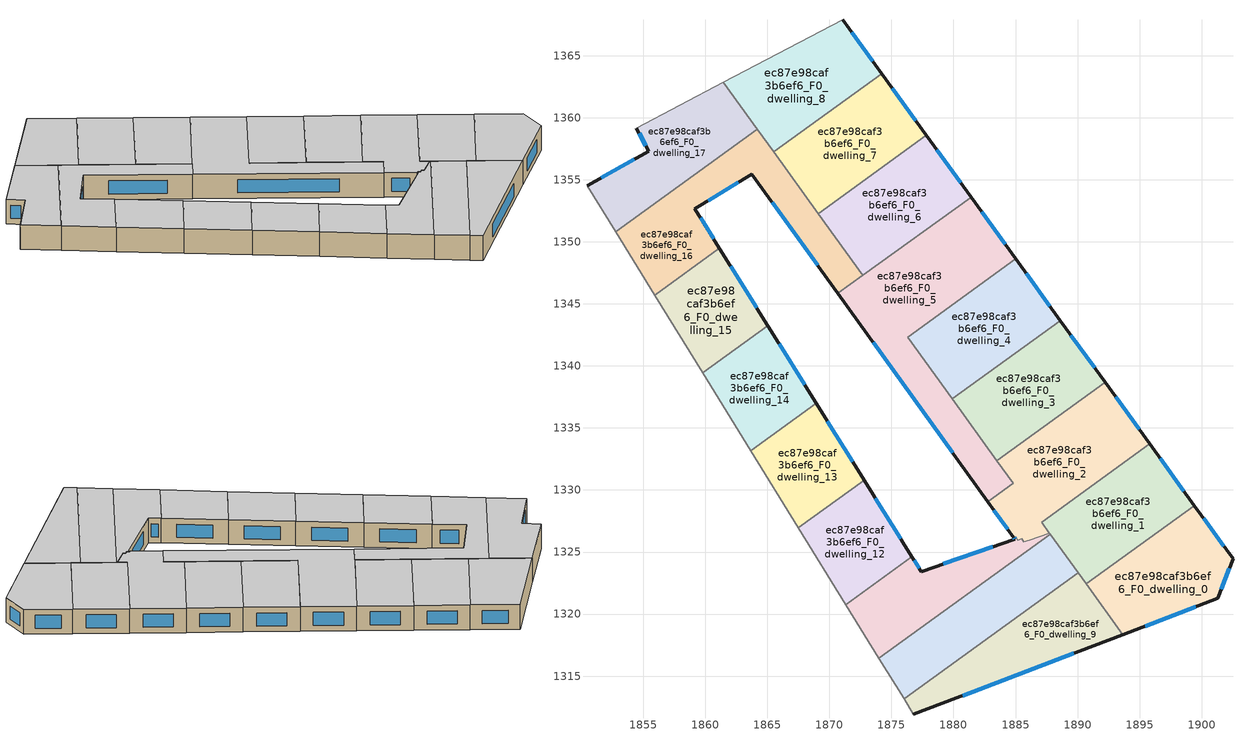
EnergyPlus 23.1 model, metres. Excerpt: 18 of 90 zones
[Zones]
ec87e98caf3b6ef6_F0_dwelling_0
 floor ground (EU_floor_Construction): 1899.42,1328.74 1902.52,1324.46 1901.3,1321.26 1893.65,1318.35 1890.7,1322.43 z0
 wall outside (EU_wall_Construction): 1893.65,1318.35 1901.3,1321.26 1902.52,1324.46 1899.42,1328.74 z0:3
 wall to ec87e98caf3b6ef6_F0_dwelling_1 (EU_wall_Construction): 1899.42,1328.74 1890.7,1322.43 z0:3
 wall to ec87e98caf3b6ef6_F0_dwelling_9 (EU_wall_Construction): 1890.7,1322.43 1893.65,1318.35 z0:3
 window (EU_Window_Construction): 1901.79,1325.46 1900.15,1327.74 / 1901.59,1322.01 1902.24,1323.71 / 1895.45,1319.04 1899.5,1320.58 z0.7:2.3
 ceiling to ec87e98caf3b6ef6_F1_dwelling_0 (EU_floor_Construction): 1901.3,1321.26 1902.52,1324.46 1899.42,1328.74 1890.7,1322.43 1893.65,1318.35 z3
ec87e98caf3b6ef6_F0_dwelling_1
 floor ground (EU_floor_Construction): 1895.82,1333.71 1899.42,1328.74 1890.7,1322.43 1887.1,1327.4 z0
 wall outside (EU_wall_Construction): 1899.42,1328.74 1895.82,1333.71 z0:3
 wall to ec87e98caf3b6ef6_F0_dwelling_2 (EU_wall_Construction): 1895.82,1333.71 1887.1,1327.4 1887.73,1326.53 z0:3
 wall to ec87e98caf3b6ef6_F0_dwelling_10 (EU_wall_Construction): 1887.8,1326.44 1890.06,1323.33 z0:3
 wall to ec87e98caf3b6ef6_F0_dwelling_11 (EU_wall_Construction): 1887.73,1326.53 1887.8,1326.44 z0:3
 wall to ec87e98caf3b6ef6_F0_dwelling_9 (EU_wall_Construction): 1890.05,1323.33 1890.7,1322.43 z0:3
 window (EU_Window_Construction): 1898.57,1329.91 1896.67,1332.55 z0.7:2.3
 ceiling to ec87e98caf3b6ef6_F1_dwelling_1 (EU_floor_Construction): 1899.42,1328.74 1895.82,1333.71 1887.1,1327.4 1890.7,1322.43 z3
ec87e98caf3b6ef6_F0_dwelling_10
 floor ground (EU_floor_Construction): 1887.8,1326.43 1890.05,1323.33 1876.01,1313.16 1873.99,1316.44 z0
 wall to ec87e98caf3b6ef6_F0_dwelling_11 (EU_wall_Construction): 1887.8,1326.43 1873.99,1316.44 z0:3
 wall to ec87e98caf3b6ef6_F0_dwelling_9 (EU_wall_Construction): 1876.01,1313.16 1890.05,1323.33 z0:3
 wall adiabatic (EU_wall_Construction): 1873.99,1316.44 1876.01,1313.16 z0:3
 ceiling to ec87e98caf3b6ef6_F1_dwelling_10 (EU_floor_Construction): 1890.05,1323.33 1887.8,1326.43 1873.99,1316.44 1876.01,1313.16 z3
ec87e98caf3b6ef6_F0_dwelling_11
 floor ground (EU_floor_Construction): 1887.73,1326.53 1887.8,1326.43 1873.99,1316.44 1871.31,1320.77 1876.65,1324.63 1877.4,1323.42 1884.95,1326.04 1884.86,1326.16 1885.01,1326.21 1885.19,1325.96 1885.49,1326.06 1885.67,1325.81 1886.1,1325.96 z0
 wall outside (EU_wall_Construction): 1884.86,1326.16 1884.95,1326.04 1877.4,1323.42 1876.65,1324.63 z0:3
 wall to ec87e98caf3b6ef6_F0_dwelling_2 (EU_wall_Construction): 1887.73,1326.53 1886.1,1325.96 1885.67,1325.81 1885.49,1326.06 1885.19,1325.96 1885.01,1326.21 1884.86,1326.16 z0:3
 wall adiabatic (EU_wall_Construction): 1871.31,1320.77 1873.99,1316.44 z0:3
 wall to ec87e98caf3b6ef6_F0_dwelling_12 (EU_wall_Construction): 1876.65,1324.63 1871.31,1320.77 z0:3
 window (EU_Window_Construction): 1883.18,1325.42 1879.18,1324.04 / 1884.88,1326.13 1884.93,1326.07 / 1877.23,1323.71 1876.83,1324.35 z0.7:2.3
 ceiling to ec87e98caf3b6ef6_F1_dwelling_11 (EU_floor_Construction): 1885.67,1325.81 1885.49,1326.06 1885.19,1325.96 1885.01,1326.21 1884.86,1326.16 1884.95,1326.04 1877.4,1323.42 1876.65,1324.63 1871.31,1320.77 1873.99,1316.44 1887.8,1326.43 1887.73,1326.53 1886.1,1325.96 z3
ec87e98caf3b6ef6_F0_dwelling_12
 floor ground (EU_floor_Construction): 1872.8,1330.8 1876.65,1324.63 1871.31,1320.77 1867.49,1326.96 z0
 wall outside (EU_wall_Construction): 1876.65,1324.63 1872.8,1330.8 z0:3
 wall adiabatic (EU_wall_Construction): 1867.49,1326.96 1871.31,1320.77 z0:3
 wall to ec87e98caf3b6ef6_F0_dwelling_13 (EU_wall_Construction): 1872.8,1330.8 1867.49,1326.96 z0:3
 window (EU_Window_Construction): 1875.75,1326.08 1873.71,1329.35 z0.7:2.3
 ceiling to ec87e98caf3b6ef6_F1_dwelling_12 (EU_floor_Construction): 1876.65,1324.63 1872.8,1330.8 1867.49,1326.96 1871.31,1320.77 z3
ec87e98caf3b6ef6_F0_dwelling_13
 floor ground (EU_floor_Construction): 1868.94,1337 1872.8,1330.8 1867.49,1326.96 1863.65,1333.18 z0
 wall outside (EU_wall_Construction): 1872.8,1330.8 1868.94,1337 z0:3
 wall adiabatic (EU_wall_Construction): 1863.65,1333.18 1867.49,1326.96 z0:3
 wall to ec87e98caf3b6ef6_F0_dwelling_14 (EU_wall_Construction): 1868.94,1337 1863.65,1333.18 z0:3
 window (EU_Window_Construction): 1871.89,1332.26 1869.84,1335.55 z0.7:2.3
 ceiling to ec87e98caf3b6ef6_F1_dwelling_13 (EU_floor_Construction): 1872.8,1330.8 1868.94,1337 1863.65,1333.18 1867.49,1326.96 z3
ec87e98caf3b6ef6_F0_dwelling_14
 floor ground (EU_floor_Construction): 1865.05,1343.23 1868.94,1337 1863.65,1333.18 1859.79,1339.43 z0
 wall outside (EU_wall_Construction): 1868.94,1337 1865.05,1343.23 z0:3
 wall adiabatic (EU_wall_Construction): 1859.79,1339.43 1863.65,1333.18 z0:3
 wall to ec87e98caf3b6ef6_F0_dwelling_15 (EU_wall_Construction): 1865.05,1343.23 1859.79,1339.43 z0:3
 window (EU_Window_Construction): 1868.02,1338.47 1865.96,1341.77 z0.7:2.3
 ceiling to ec87e98caf3b6ef6_F1_dwelling_14 (EU_floor_Construction): 1868.94,1337 1865.05,1343.23 1859.79,1339.43 1863.65,1333.18 z3
ec87e98caf3b6ef6_F0_dwelling_15
 floor ground (EU_floor_Construction): 1861.14,1349.5 1865.05,1343.23 1859.79,1339.43 1855.91,1345.71 z0
 wall outside (EU_wall_Construction): 1865.05,1343.23 1861.14,1349.5 z0:3
 wall adiabatic (EU_wall_Construction): 1855.91,1345.71 1859.79,1339.43 z0:3
 wall to ec87e98caf3b6ef6_F0_dwelling_16 (EU_wall_Construction): 1861.14,1349.5 1855.91,1345.71 z0:3
 window (EU_Window_Construction): 1864.13,1344.71 1862.06,1348.03 z0.7:2.3
 ceiling to ec87e98caf3b6ef6_F1_dwelling_15 (EU_floor_Construction): 1865.05,1343.23 1861.14,1349.5 1855.91,1345.71 1859.79,1339.43 z3
ec87e98caf3b6ef6_F0_dwelling_16
 floor ground (EU_floor_Construction): 1864.19,1359.06 1872.7,1347.31 1870.67,1345.84 1863.75,1355.44 1859.16,1352.67 1861.14,1349.5 1855.91,1345.71 1852.77,1350.79 z0
 wall outside (EU_wall_Construction): 1861.14,1349.5 1859.16,1352.67 1863.75,1355.44 1870.67,1345.84 z0:3
 wall adiabatic (EU_wall_Construction): 1852.77,1350.79 1855.91,1345.71 z0:3
 wall to ec87e98caf3b6ef6_F0_dwelling_17 (EU_wall_Construction): 1864.19,1359.06 1852.77,1350.79 z0:3
 wall to ec87e98caf3b6ef6_F0_dwelling_5 (EU_wall_Construction): 1870.67,1345.84 1872.7,1347.31 z0:3
 wall to ec87e98caf3b6ef6_F0_dwelling_7 (EU_wall_Construction): 1869.11,1352.27 1865.51,1357.24 z0:3
 wall to ec87e98caf3b6ef6_F0_dwelling_8 (EU_wall_Construction): 1865.51,1357.24 1864.19,1359.06 z0:3
 wall to ec87e98caf3b6ef6_F0_dwelling_6 (EU_wall_Construction): 1872.7,1347.31 1869.11,1352.27 z0:3
 window (EU_Window_Construction): 1860.24,1353.32 1862.67,1354.79 / 1860.68,1350.24 1859.63,1351.93 / 1865.38,1353.19 1869.05,1348.1 z0.7:2.3
 ceiling to ec87e98caf3b6ef6_F1_dwelling_16 (EU_floor_Construction): 1872.7,1347.31 1864.19,1359.06 1852.77,1350.79 1855.91,1345.71 1861.14,1349.5 1859.16,1352.67 1863.75,1355.44 1870.67,1345.84 z3
ec87e98caf3b6ef6_F0_dwelling_17
 floor ground (EU_floor_Construction): 1861.45,1362.84 1864.19,1359.06 1852.77,1350.79 1850.47,1354.53 1855.43,1357.32 1854.45,1359.16 z0
 wall outside (EU_wall_Construction): 1854.45,1359.16 1855.43,1357.32 1850.47,1354.53 z0:3
 wall adiabatic (EU_wall_Construction): 1861.45,1362.84 1854.45,1359.16 / 1850.47,1354.53 1852.77,1350.79 z0:3
 wall to ec87e98caf3b6ef6_F0_dwelling_8 (EU_wall_Construction): 1864.19,1359.06 1861.45,1362.84 z0:3
 window (EU_Window_Construction): 1854.26,1356.66 1851.63,1355.18 / 1854.68,1358.73 1855.2,1357.75 z0.7:2.3
 ceiling to ec87e98caf3b6ef6_F1_dwelling_17 (EU_floor_Construction): 1864.19,1359.06 1861.45,1362.84 1854.45,1359.16 1855.43,1357.32 1850.47,1354.53 1852.77,1350.79 z3
ec87e98caf3b6ef6_F0_dwelling_2
 floor ground (EU_floor_Construction): 1892.22,1338.68 1895.82,1333.71 1887.1,1327.4 1887.73,1326.53 1886.1,1325.96 1885.67,1325.81 1885.49,1326.06 1885.19,1325.96 1885.01,1326.21 1884.86,1326.16 1882.77,1329.06 1884.83,1330.55 1883.51,1332.38 z0
 wall outside (EU_wall_Construction): 1882.77,1329.06 1884.86,1326.16 / 1895.82,1333.71 1892.22,1338.68 z0:3
 wall to ec87e98caf3b6ef6_F0_dwelling_5 (EU_wall_Construction): 1883.51,1332.38 1884.83,1330.55 1882.77,1329.06 z0:3
 wall to ec87e98caf3b6ef6_F0_dwelling_3 (EU_wall_Construction): 1892.22,1338.68 1883.51,1332.38 z0:3
 window (EU_Window_Construction): 1883.26,1328.38 1884.37,1326.84 / 1894.97,1334.88 1893.07,1337.52 z0.7:2.3
 ceiling to ec87e98caf3b6ef6_F1_dwelling_2 (EU_floor_Construction): 1895.82,1333.71 1892.22,1338.68 1883.51,1332.38 1884.83,1330.55 1882.77,1329.06 1884.86,1326.16 1885.01,1326.21 1885.19,1325.96 1885.49,1326.06 1885.67,1325.81 1886.1,1325.96 1887.73,1326.53 1887.1,1327.4 z3
ec87e98caf3b6ef6_F0_dwelling_3
 floor ground (EU_floor_Construction): 1888.62,1343.66 1892.22,1338.68 1883.51,1332.38 1879.91,1337.35 z0
 wall outside (EU_wall_Construction): 1892.22,1338.68 1888.62,1343.66 z0:3
 wall to ec87e98caf3b6ef6_F0_dwelling_4 (EU_wall_Construction): 1888.62,1343.66 1879.91,1337.35 z0:3
 wall to ec87e98caf3b6ef6_F0_dwelling_5 (EU_wall_Construction): 1879.91,1337.35 1883.5,1332.38 z0:3
 window (EU_Window_Construction): 1891.37,1339.85 1889.47,1342.49 z0.7:2.3
 ceiling to ec87e98caf3b6ef6_F1_dwelling_3 (EU_floor_Construction): 1892.22,1338.68 1888.62,1343.66 1879.91,1337.35 1883.51,1332.38 z3
ec87e98caf3b6ef6_F0_dwelling_4
 floor ground (EU_floor_Construction): 1885.02,1348.63 1888.62,1343.66 1879.91,1337.35 1876.31,1342.32 z0
 wall outside (EU_wall_Construction): 1888.62,1343.66 1885.02,1348.63 z0:3
 wall to ec87e98caf3b6ef6_F0_dwelling_5 (EU_wall_Construction): 1885.02,1348.63 1876.31,1342.32 1879.91,1337.35 z0:3
 window (EU_Window_Construction): 1887.78,1344.82 1885.87,1347.46 z0.7:2.3
 ceiling to ec87e98caf3b6ef6_F1_dwelling_4 (EU_floor_Construction): 1888.62,1343.66 1885.02,1348.63 1876.31,1342.32 1879.91,1337.35 z3
ec87e98caf3b6ef6_F0_dwelling_5
 floor ground (EU_floor_Construction): 1881.42,1353.6 1885.02,1348.63 1876.31,1342.32 1884.83,1330.55 1882.77,1329.06 1870.67,1345.84 1872.7,1347.31 1872.71,1347.29 z0
 wall outside (EU_wall_Construction): 1885.02,1348.63 1881.42,1353.6 / 1870.67,1345.84 1882.77,1329.06 z0:3
 wall to ec87e98caf3b6ef6_F0_dwelling_6 (EU_wall_Construction): 1881.42,1353.6 1872.71,1347.29 1872.7,1347.31 z0:3
 window (EU_Window_Construction): 1884.18,1349.79 1882.27,1352.43 / 1873.51,1341.9 1879.93,1333 z0.7:2.3
 ceiling to ec87e98caf3b6ef6_F1_dwelling_5 (EU_floor_Construction): 1884.83,1330.55 1876.31,1342.32 1885.02,1348.63 1881.42,1353.6 1872.71,1347.29 1872.7,1347.31 1870.67,1345.84 1882.77,1329.06 z3
ec87e98caf3b6ef6_F0_dwelling_6
 floor ground (EU_floor_Construction): 1877.82,1358.57 1881.42,1353.6 1872.71,1347.29 1869.11,1352.27 z0
 wall outside (EU_wall_Construction): 1881.42,1353.6 1877.82,1358.57 z0:3
 wall to ec87e98caf3b6ef6_F0_dwelling_7 (EU_wall_Construction): 1877.82,1358.57 1869.11,1352.27 z0:3
 window (EU_Window_Construction): 1880.57,1354.77 1878.66,1357.4 z0.7:2.3
 ceiling to ec87e98caf3b6ef6_F1_dwelling_6 (EU_floor_Construction): 1881.42,1353.6 1877.82,1358.57 1869.11,1352.27 1872.71,1347.29 z3
ec87e98caf3b6ef6_F0_dwelling_7
 floor ground (EU_floor_Construction): 1874.22,1363.54 1877.82,1358.57 1869.11,1352.27 1865.51,1357.24 z0
 wall outside (EU_wall_Construction): 1877.82,1358.57 1874.22,1363.54 z0:3
 wall to ec87e98caf3b6ef6_F0_dwelling_8 (EU_wall_Construction): 1874.22,1363.54 1865.51,1357.24 z0:3
 window (EU_Window_Construction): 1876.97,1359.74 1875.06,1362.38 z0.7:2.3
 ceiling to ec87e98caf3b6ef6_F1_dwelling_7 (EU_floor_Construction): 1877.82,1358.57 1874.22,1363.54 1865.51,1357.24 1869.11,1352.27 z3
ec87e98caf3b6ef6_F0_dwelling_8
 floor ground (EU_floor_Construction): 1871.07,1367.89 1874.22,1363.54 1865.51,1357.24 1861.45,1362.84 z0
 wall outside (EU_wall_Construction): 1874.22,1363.54 1871.07,1367.89 z0:3
 wall adiabatic (EU_wall_Construction): 1871.07,1367.89 1861.45,1362.84 z0:3
 window (EU_Window_Construction): 1873.48,1364.57 1871.81,1366.87 z0.7:2.3
 ceiling to ec87e98caf3b6ef6_F1_dwelling_8 (EU_floor_Construction): 1874.22,1363.54 1871.07,1367.89 1861.45,1362.84 1865.51,1357.24 z3
ec87e98caf3b6ef6_F0_dwelling_9
 floor ground (EU_floor_Construction): 1890.05,1323.33 1893.65,1318.35 1876.77,1311.93 1876.01,1313.16 z0
 wall outside (EU_wall_Construction): 1876.77,1311.93 1893.65,1318.35 z0:3
 wall adiabatic (EU_wall_Construction): 1876.01,1313.16 1876.77,1311.93 z0:3
 window (EU_Window_Construction): 1880.74,1313.44 1889.69,1316.84 z0.7:2.3
 ceiling to ec87e98caf3b6ef6_F1_dwelling_9 (EU_floor_Construction): 1893.65,1318.35 1890.05,1323.33 1876.01,1313.16 1876.77,1311.93 z3
[Building]
EU S2 Campaign: North Axis=0; Terrain=City; Solar Distribution=FullExterior
[Site:Location]
Budapest.Ferenc.Liszt.Intl.AP: Latitude=47.437; Longitude=19.256; Time Zone=1; Elevation=185
[SizingPeriod:WeatherFileDays]
AnnualSizingPeriod: Begin Month=1; Begin Day of Month=1; End Month=12; End Day of Month=31; Day of Week for Start Day=Monday; Use Weather File Daylight Saving Period=No; Use Weather File Rain and Snow Indicators=No
[MATERIAL]
EU_InternalMass_Material: Roughness=MediumRough; Thickness=0.1; Conductivity=1; Density=1800; Specific Heat=900; Thermal Absorptance=0.9; Solar Absorptance=0.7; Visible Absorptance=0.7
[MATERIAL:NOMASS] Roughness=MediumRough; Thermal Absorptance=0.9; Solar Absorptance=0.7; Visible Absorptance=0.7
Name | Thermal Resistance
EU_wall_NoMass | 0.832559
EU_floor_NoMass | 0.872794
[WINDOWMATERIAL:SIMPLEGLAZINGSYSTEM]
EU_Window_SimpleGlazing: UFactor=2.79869; Solar Heat Gain Coefficient=0.75; Visible Transmittance=0.75
[CONSTRUCTION]
EU_wall_Construction: EU_wall_NoMass
EU_floor_Construction: EU_floor_NoMass
EU_Window_Construction: EU_Window_SimpleGlazing
EU_InternalMass_Construction: EU_InternalMass_Material
[ZONE] Type=1; Multiplier=1; Ceiling Height=autocalculate; Floor Area=autocalculate; Part of Total Floor Area=Yes
Name | Volume
ec87e98caf3b6ef6_F0_dwelling_0 | 198.075
ec87e98caf3b6ef6_F0_dwelling_1 | 198.097
ec87e98caf3b6ef6_F0_dwelling_10 | 198.062
ec87e98caf3b6ef6_F0_dwelling_11 | 163.71
ec87e98caf3b6ef6_F0_dwelling_12 | 143.034
ec87e98caf3b6ef6_F0_dwelling_13 | 143.03
ec87e98caf3b6ef6_F0_dwelling_14 | 143.071
ec87e98caf3b6ef6_F0_dwelling_15 | 143.099
ec87e98caf3b6ef6_F0_dwelling_16 | 261.92
ec87e98caf3b6ef6_F0_dwelling_17 | 198.087
ec87e98caf3b6ef6_F0_dwelling_2 | 232.455
ec87e98caf3b6ef6_F0_dwelling_3 | 198.093
ec87e98caf3b6ef6_F0_dwelling_4 | 198.084
ec87e98caf3b6ef6_F0_dwelling_5 | 354.349
ec87e98caf3b6ef6_F0_dwelling_6 | 198.079
ec87e98caf3b6ef6_F0_dwelling_7 | 198.101
ec87e98caf3b6ef6_F0_dwelling_8 | 198.094
ec87e98caf3b6ef6_F0_dwelling_9 | 198.104
[INTERNALMASS] Construction=EU_InternalMass_Construction
Name | Zone or ZoneList | Surface Area
ec87e98caf3b6ef6_F0_dwelling_0_EU_InternalMass | ec87e98caf3b6ef6_F0_dwelling_0 | 66.0253
ec87e98caf3b6ef6_F0_dwelling_1_EU_InternalMass | ec87e98caf3b6ef6_F0_dwelling_1 | 66.0325
ec87e98caf3b6ef6_F0_dwelling_2_EU_InternalMass | ec87e98caf3b6ef6_F0_dwelling_2 | 77.4875
ec87e98caf3b6ef6_F0_dwelling_3_EU_InternalMass | ec87e98caf3b6ef6_F0_dwelling_3 | 66.0309
ec87e98caf3b6ef6_F0_dwelling_4_EU_InternalMass | ec87e98caf3b6ef6_F0_dwelling_4 | 66.028
ec87e98caf3b6ef6_F0_dwelling_5_EU_InternalMass | ec87e98caf3b6ef6_F0_dwelling_5 | 118.117
ec87e98caf3b6ef6_F0_dwelling_6_EU_InternalMass | ec87e98caf3b6ef6_F0_dwelling_6 | 66.0264
ec87e98caf3b6ef6_F0_dwelling_7_EU_InternalMass | ec87e98caf3b6ef6_F0_dwelling_7 | 66.0335
ec87e98caf3b6ef6_F0_dwelling_8_EU_InternalMass | ec87e98caf3b6ef6_F0_dwelling_8 | 66.0313
ec87e98caf3b6ef6_F0_dwelling_9_EU_InternalMass | ec87e98caf3b6ef6_F0_dwelling_9 | 66.0374
ec87e98caf3b6ef6_F0_dwelling_10_EU_InternalMass | ec87e98caf3b6ef6_F0_dwelling_10 | 66.0205
ec87e98caf3b6ef6_F0_dwelling_11_EU_InternalMass | ec87e98caf3b6ef6_F0_dwelling_11 | 54.5689
ec87e98caf3b6ef6_F0_dwelling_12_EU_InternalMass | ec87e98caf3b6ef6_F0_dwelling_12 | 47.6778
ec87e98caf3b6ef6_F0_dwelling_13_EU_InternalMass | ec87e98caf3b6ef6_F0_dwelling_13 | 47.6768
ec87e98caf3b6ef6_F0_dwelling_14_EU_InternalMass | ec87e98caf3b6ef6_F0_dwelling_14 | 47.6903
ec87e98caf3b6ef6_F0_dwelling_15_EU_InternalMass | ec87e98caf3b6ef6_F0_dwelling_15 | 47.6997
ec87e98caf3b6ef6_F0_dwelling_16_EU_InternalMass | ec87e98caf3b6ef6_F0_dwelling_16 | 87.3117
ec87e98caf3b6ef6_F0_dwelling_17_EU_InternalMass | ec87e98caf3b6ef6_F0_dwelling_17 | 66.0289
[OTHEREQUIPMENT] Fuel Type=Electricity; Design Level Calculation Method=Watts/Area; Power per Zone Floor Area=1; Fraction Latent=0; Fraction Radiant=0; Fraction Lost=0; Carbon Dioxide Generation Rate=0; EndUse Subcategory=EU_Step8_InternalGains
Name | Zone or ZoneList or Space or SpaceList | Schedule
EU_Step8_InternalGain_ec87e98caf3b6ef6_F0_dwelling_0_f000 | ec87e98caf3b6ef6_F0_dwelling_0 | EU_Step8_GainSchedule_ec87e98caf3b6ef6_F0_dwelling_0_f000
EU_Step8_InternalGain_ec87e98caf3b6ef6_F0_dwelling_1_f000 | ec87e98caf3b6ef6_F0_dwelling_1 | EU_Step8_GainSchedule_ec87e98caf3b6ef6_F0_dwelling_1_f000
EU_Step8_InternalGain_ec87e98caf3b6ef6_F0_dwelling_2_f000 | ec87e98caf3b6ef6_F0_dwelling_2 | EU_Step8_GainSchedule_ec87e98caf3b6ef6_F0_dwelling_2_f000
EU_Step8_InternalGain_ec87e98caf3b6ef6_F0_dwelling_3_f000 | ec87e98caf3b6ef6_F0_dwelling_3 | EU_Step8_GainSchedule_ec87e98caf3b6ef6_F0_dwelling_3_f000
EU_Step8_InternalGain_ec87e98caf3b6ef6_F0_dwelling_4_f000 | ec87e98caf3b6ef6_F0_dwelling_4 | EU_Step8_GainSchedule_ec87e98caf3b6ef6_F0_dwelling_4_f000
EU_Step8_InternalGain_ec87e98caf3b6ef6_F0_dwelling_5_f000 | ec87e98caf3b6ef6_F0_dwelling_5 | EU_Step8_GainSchedule_ec87e98caf3b6ef6_F0_dwelling_5_f000
EU_Step8_InternalGain_ec87e98caf3b6ef6_F0_dwelling_6_f000 | ec87e98caf3b6ef6_F0_dwelling_6 | EU_Step8_GainSchedule_ec87e98caf3b6ef6_F0_dwelling_6_f000
EU_Step8_InternalGain_ec87e98caf3b6ef6_F0_dwelling_7_f000 | ec87e98caf3b6ef6_F0_dwelling_7 | EU_Step8_GainSchedule_ec87e98caf3b6ef6_F0_dwelling_7_f000
EU_Step8_InternalGain_ec87e98caf3b6ef6_F0_dwelling_8_f000 | ec87e98caf3b6ef6_F0_dwelling_8 | EU_Step8_GainSchedule_ec87e98caf3b6ef6_F0_dwelling_8_f000
EU_Step8_InternalGain_ec87e98caf3b6ef6_F0_dwelling_9_f000 | ec87e98caf3b6ef6_F0_dwelling_9 | EU_Step8_GainSchedule_ec87e98caf3b6ef6_F0_dwelling_9_f000
EU_Step8_InternalGain_ec87e98caf3b6ef6_F0_dwelling_10_f000 | ec87e98caf3b6ef6_F0_dwelling_10 | EU_Step8_GainSchedule_ec87e98caf3b6ef6_F0_dwelling_10_f000
EU_Step8_InternalGain_ec87e98caf3b6ef6_F0_dwelling_11_f000 | ec87e98caf3b6ef6_F0_dwelling_11 | EU_Step8_GainSchedule_ec87e98caf3b6ef6_F0_dwelling_11_f000
EU_Step8_InternalGain_ec87e98caf3b6ef6_F0_dwelling_12_f000 | ec87e98caf3b6ef6_F0_dwelling_12 | EU_Step8_GainSchedule_ec87e98caf3b6ef6_F0_dwelling_12_f000
EU_Step8_InternalGain_ec87e98caf3b6ef6_F0_dwelling_13_f000 | ec87e98caf3b6ef6_F0_dwelling_13 | EU_Step8_GainSchedule_ec87e98caf3b6ef6_F0_dwelling_13_f000
EU_Step8_InternalGain_ec87e98caf3b6ef6_F0_dwelling_14_f000 | ec87e98caf3b6ef6_F0_dwelling_14 | EU_Step8_GainSchedule_ec87e98caf3b6ef6_F0_dwelling_14_f000
EU_Step8_InternalGain_ec87e98caf3b6ef6_F0_dwelling_15_f000 | ec87e98caf3b6ef6_F0_dwelling_15 | EU_Step8_GainSchedule_ec87e98caf3b6ef6_F0_dwelling_15_f000
EU_Step8_InternalGain_ec87e98caf3b6ef6_F0_dwelling_16_f000 | ec87e98caf3b6ef6_F0_dwelling_16 | EU_Step8_GainSchedule_ec87e98caf3b6ef6_F0_dwelling_16_f000
EU_Step8_InternalGain_ec87e98caf3b6ef6_F0_dwelling_17_f000 | ec87e98caf3b6ef6_F0_dwelling_17 | EU_Step8_GainSchedule_ec87e98caf3b6ef6_F0_dwelling_17_f000
[ZONEVENTILATION:DESIGNFLOWRATE] Schedule=EU_AlwaysOn; Design Flow Rate Calculation Method=AirChanges/Hour; Air Changes per Hour=0.475469; Ventilation Type=Natural; Fan Pressure Rise=0; Fan Total Efficiency=1; Constant Term Coefficient=1; Temperature Term Coefficient=0; Velocity Term Coefficient=0; Velocity Squared Term Coefficient=0; Minimum Indoor Temperature=-100; Maximum Indoor Temperature=100; Delta Temperature=-100; Minimum Outdoor Temperature=-100; Maximum Outdoor Temperature=100; Maximum Wind Speed=40
Name | Zone or ZoneList or Space or SpaceList
EU_ConstantAir_ec87e98caf3b6ef6_F0_dwelling_0 | ec87e98caf3b6ef6_F0_dwelling_0
EU_ConstantAir_ec87e98caf3b6ef6_F0_dwelling_1 | ec87e98caf3b6ef6_F0_dwelling_1
EU_ConstantAir_ec87e98caf3b6ef6_F0_dwelling_2 | ec87e98caf3b6ef6_F0_dwelling_2
EU_ConstantAir_ec87e98caf3b6ef6_F0_dwelling_3 | ec87e98caf3b6ef6_F0_dwelling_3
EU_ConstantAir_ec87e98caf3b6ef6_F0_dwelling_4 | ec87e98caf3b6ef6_F0_dwelling_4
EU_ConstantAir_ec87e98caf3b6ef6_F0_dwelling_5 | ec87e98caf3b6ef6_F0_dwelling_5
EU_ConstantAir_ec87e98caf3b6ef6_F0_dwelling_6 | ec87e98caf3b6ef6_F0_dwelling_6
EU_ConstantAir_ec87e98caf3b6ef6_F0_dwelling_7 | ec87e98caf3b6ef6_F0_dwelling_7
EU_ConstantAir_ec87e98caf3b6ef6_F0_dwelling_8 | ec87e98caf3b6ef6_F0_dwelling_8
EU_ConstantAir_ec87e98caf3b6ef6_F0_dwelling_9 | ec87e98caf3b6ef6_F0_dwelling_9
EU_ConstantAir_ec87e98caf3b6ef6_F0_dwelling_10 | ec87e98caf3b6ef6_F0_dwelling_10
EU_ConstantAir_ec87e98caf3b6ef6_F0_dwelling_11 | ec87e98caf3b6ef6_F0_dwelling_11
EU_ConstantAir_ec87e98caf3b6ef6_F0_dwelling_12 | ec87e98caf3b6ef6_F0_dwelling_12
EU_ConstantAir_ec87e98caf3b6ef6_F0_dwelling_13 | ec87e98caf3b6ef6_F0_dwelling_13
EU_ConstantAir_ec87e98caf3b6ef6_F0_dwelling_14 | ec87e98caf3b6ef6_F0_dwelling_14
EU_ConstantAir_ec87e98caf3b6ef6_F0_dwelling_15 | ec87e98caf3b6ef6_F0_dwelling_15
EU_ConstantAir_ec87e98caf3b6ef6_F0_dwelling_16 | ec87e98caf3b6ef6_F0_dwelling_16
EU_ConstantAir_ec87e98caf3b6ef6_F0_dwelling_17 | ec87e98caf3b6ef6_F0_dwelling_17
[HVACTEMPLATE:THERMOSTAT] Constant Heating Setpoint=20; Constant Cooling Setpoint=50
EU_HeatOnly_ec87e98caf3b6ef6_F0_dwelling_0; EU_HeatOnly_ec87e98caf3b6ef6_F0_dwelling_1; EU_HeatOnly_ec87e98caf3b6ef6_F0_dwelling_2; EU_HeatOnly_ec87e98caf3b6ef6_F0_dwelling_3; EU_HeatOnly_ec87e98caf3b6ef6_F0_dwelling_4; EU_HeatOnly_ec87e98caf3b6ef6_F0_dwelling_5; EU_HeatOnly_ec87e98caf3b6ef6_F0_dwelling_6; EU_HeatOnly_ec87e98caf3b6ef6_F0_dwelling_7; EU_HeatOnly_ec87e98caf3b6ef6_F0_dwelling_8; EU_HeatOnly_ec87e98caf3b6ef6_F0_dwelling_9; EU_HeatOnly_ec87e98caf3b6ef6_F0_dwelling_10; EU_HeatOnly_ec87e98caf3b6ef6_F0_dwelling_11; EU_HeatOnly_ec87e98caf3b6ef6_F0_dwelling_12; EU_HeatOnly_ec87e98caf3b6ef6_F0_dwelling_13; EU_HeatOnly_ec87e98caf3b6ef6_F0_dwelling_14; EU_HeatOnly_ec87e98caf3b6ef6_F0_dwelling_15; EU_HeatOnly_ec87e98caf3b6ef6_F0_dwelling_16; EU_HeatOnly_ec87e98caf3b6ef6_F0_dwelling_17; EU_HeatOnly_ec87e98caf3b6ef6_F1_dwelling_0; EU_HeatOnly_ec87e98caf3b6ef6_F1_dwelling_1; EU_HeatOnly_ec87e98caf3b6ef6_F1_dwelling_2; EU_HeatOnly_ec87e98caf3b6ef6_F1_dwelling_3; EU_HeatOnly_ec87e98caf3b6ef6_F1_dwelling_4; EU_HeatOnly_ec87e98caf3b6ef6_F1_dwelling_5; EU_HeatOnly_ec87e98caf3b6ef6_F1_dwelling_6; EU_HeatOnly_ec87e98caf3b6ef6_F1_dwelling_7; EU_HeatOnly_ec87e98caf3b6ef6_F1_dwelling_8; EU_HeatOnly_ec87e98caf3b6ef6_F1_dwelling_9; EU_HeatOnly_ec87e98caf3b6ef6_F1_dwelling_10; EU_HeatOnly_ec87e98caf3b6ef6_F1_dwelling_11; EU_HeatOnly_ec87e98caf3b6ef6_F1_dwelling_12; EU_HeatOnly_ec87e98caf3b6ef6_F1_dwelling_13; EU_HeatOnly_ec87e98caf3b6ef6_F1_dwelling_14; EU_HeatOnly_ec87e98caf3b6ef6_F1_dwelling_15; EU_HeatOnly_ec87e98caf3b6ef6_F1_dwelling_16; EU_HeatOnly_ec87e98caf3b6ef6_F1_dwelling_17; EU_HeatOnly_ec87e98caf3b6ef6_F2_dwelling_0; EU_HeatOnly_ec87e98caf3b6ef6_F2_dwelling_1; EU_HeatOnly_ec87e98caf3b6ef6_F2_dwelling_2; EU_HeatOnly_ec87e98caf3b6ef6_F2_dwelling_3; EU_HeatOnly_ec87e98caf3b6ef6_F2_dwelling_4; EU_HeatOnly_ec87e98caf3b6ef6_F2_dwelling_5; EU_HeatOnly_ec87e98caf3b6ef6_F2_dwelling_6; EU_HeatOnly_ec87e98caf3b6ef6_F2_dwelling_7; EU_HeatOnly_ec87e98caf3b6ef6_F2_dwelling_8; EU_HeatOnly_ec87e98caf3b6ef6_F2_dwelling_9; EU_HeatOnly_ec87e98caf3b6ef6_F2_dwelling_10; EU_HeatOnly_ec87e98caf3b6ef6_F2_dwelling_11; EU_HeatOnly_ec87e98caf3b6ef6_F2_dwelling_12; EU_HeatOnly_ec87e98caf3b6ef6_F2_dwelling_13; EU_HeatOnly_ec87e98caf3b6ef6_F2_dwelling_14; EU_HeatOnly_ec87e98caf3b6ef6_F2_dwelling_15; EU_HeatOnly_ec87e98caf3b6ef6_F2_dwelling_16; EU_HeatOnly_ec87e98caf3b6ef6_F2_dwelling_17; EU_HeatOnly_ec87e98caf3b6ef6_F3_dwelling_0; EU_HeatOnly_ec87e98caf3b6ef6_F3_dwelling_1; EU_HeatOnly_ec87e98caf3b6ef6_F3_dwelling_2; EU_HeatOnly_ec87e98caf3b6ef6_F3_dwelling_3; EU_HeatOnly_ec87e98caf3b6ef6_F3_dwelling_4; EU_HeatOnly_ec87e98caf3b6ef6_F3_dwelling_5; EU_HeatOnly_ec87e98caf3b6ef6_F3_dwelling_6; EU_HeatOnly_ec87e98caf3b6ef6_F3_dwelling_7; EU_HeatOnly_ec87e98caf3b6ef6_F3_dwelling_8; EU_HeatOnly_ec87e98caf3b6ef6_F3_dwelling_9; EU_HeatOnly_ec87e98caf3b6ef6_F3_dwelling_10; EU_HeatOnly_ec87e98caf3b6ef6_F3_dwelling_11; EU_HeatOnly_ec87e98caf3b6ef6_F3_dwelling_12; EU_HeatOnly_ec87e98caf3b6ef6_F3_dwelling_13; EU_HeatOnly_ec87e98caf3b6ef6_F3_dwelling_14; EU_HeatOnly_ec87e98caf3b6ef6_F3_dwelling_15; EU_HeatOnly_ec87e98caf3b6ef6_F3_dwelling_16; EU_HeatOnly_ec87e98caf3b6ef6_F3_dwelling_17; EU_HeatOnly_ec87e98caf3b6ef6_F4_dwelling_0; EU_HeatOnly_ec87e98caf3b6ef6_F4_dwelling_1; EU_HeatOnly_ec87e98caf3b6ef6_F4_dwelling_2; EU_HeatOnly_ec87e98caf3b6ef6_F4_dwelling_3; EU_HeatOnly_ec87e98caf3b6ef6_F4_dwelling_4; EU_HeatOnly_ec87e98caf3b6ef6_F4_dwelling_5; EU_HeatOnly_ec87e98caf3b6ef6_F4_dwelling_6; EU_HeatOnly_ec87e98caf3b6ef6_F4_dwelling_7; EU_HeatOnly_ec87e98caf3b6ef6_F4_dwelling_8; EU_HeatOnly_ec87e98caf3b6ef6_F4_dwelling_9; EU_HeatOnly_ec87e98caf3b6ef6_F4_dwelling_10; EU_HeatOnly_ec87e98caf3b6ef6_F4_dwelling_11; EU_HeatOnly_ec87e98caf3b6ef6_F4_dwelling_12; EU_HeatOnly_ec87e98caf3b6ef6_F4_dwelling_13; EU_HeatOnly_ec87e98caf3b6ef6_F4_dwelling_14; EU_HeatOnly_ec87e98caf3b6ef6_F4_dwelling_15; EU_HeatOnly_ec87e98caf3b6ef6_F4_dwelling_16; EU_HeatOnly_ec87e98caf3b6ef6_F4_dwelling_17
[HVACTEMPLATE:ZONE:IDEALLOADSAIRSYSTEM] System Availability Schedule=EU_AlwaysOn; Maximum Heating Supply Air Temperature=50; Minimum Cooling Supply Air Temperature=13; Maximum Heating Supply Air Humidity Ratio=0.0156; Minimum Cooling Supply Air Humidity Ratio=0.0077; Heating Limit=NoLimit; Cooling Limit=NoLimit; Heating Availability Schedule=EU_AlwaysOn; Cooling Availability Schedule=EU_CoolingOff; Dehumidification Control Type=ConstantSensibleHeatRatio; Cooling Sensible Heat Ratio=0.7; Dehumidification Setpoint=60; Humidification Control Type=None; Humidification Setpoint=30; Outdoor Air Method=None; Outdoor Air Flow Rate per Person=0.00944; Outdoor Air Flow Rate per Zone Floor Area=0; Outdoor Air Flow Rate per Zone=0; Demand Controlled Ventilation Type=None; Outdoor Air Economizer Type=NoEconomizer; Heat Recovery Type=None; Sensible Heat Recovery Effectiveness=0.7; Latent Heat Recovery Effectiveness=0.65
Name | Template Thermostat
ec87e98caf3b6ef6_F0_dwelling_0 | EU_HeatOnly_ec87e98caf3b6ef6_F0_dwelling_0
ec87e98caf3b6ef6_F0_dwelling_1 | EU_HeatOnly_ec87e98caf3b6ef6_F0_dwelling_1
ec87e98caf3b6ef6_F0_dwelling_2 | EU_HeatOnly_ec87e98caf3b6ef6_F0_dwelling_2
ec87e98caf3b6ef6_F0_dwelling_3 | EU_HeatOnly_ec87e98caf3b6ef6_F0_dwelling_3
ec87e98caf3b6ef6_F0_dwelling_4 | EU_HeatOnly_ec87e98caf3b6ef6_F0_dwelling_4
ec87e98caf3b6ef6_F0_dwelling_5 | EU_HeatOnly_ec87e98caf3b6ef6_F0_dwelling_5
ec87e98caf3b6ef6_F0_dwelling_6 | EU_HeatOnly_ec87e98caf3b6ef6_F0_dwelling_6
ec87e98caf3b6ef6_F0_dwelling_7 | EU_HeatOnly_ec87e98caf3b6ef6_F0_dwelling_7
ec87e98caf3b6ef6_F0_dwelling_8 | EU_HeatOnly_ec87e98caf3b6ef6_F0_dwelling_8
ec87e98caf3b6ef6_F0_dwelling_9 | EU_HeatOnly_ec87e98caf3b6ef6_F0_dwelling_9
ec87e98caf3b6ef6_F0_dwelling_10 | EU_HeatOnly_ec87e98caf3b6ef6_F0_dwelling_10
ec87e98caf3b6ef6_F0_dwelling_11 | EU_HeatOnly_ec87e98caf3b6ef6_F0_dwelling_11
ec87e98caf3b6ef6_F0_dwelling_12 | EU_HeatOnly_ec87e98caf3b6ef6_F0_dwelling_12
ec87e98caf3b6ef6_F0_dwelling_13 | EU_HeatOnly_ec87e98caf3b6ef6_F0_dwelling_13
ec87e98caf3b6ef6_F0_dwelling_14 | EU_HeatOnly_ec87e98caf3b6ef6_F0_dwelling_14
ec87e98caf3b6ef6_F0_dwelling_15 | EU_HeatOnly_ec87e98caf3b6ef6_F0_dwelling_15
ec87e98caf3b6ef6_F0_dwelling_16 | EU_HeatOnly_ec87e98caf3b6ef6_F0_dwelling_16
ec87e98caf3b6ef6_F0_dwelling_17 | EU_HeatOnly_ec87e98caf3b6ef6_F0_dwelling_17
[SIZING:ZONE] Zone Cooling Design Supply Air Temperature Input Method=SupplyAirTemperature; Zone Cooling Design Supply Air Temperature=13; Zone Heating Design Supply Air Temperature Input Method=SupplyAirTemperature; Zone Heating Design Supply Air Temperature=50; Zone Cooling Design Supply Air Humidity Ratio=0.008; Zone Heating Design Supply Air Humidity Ratio=0.008; Cooling Design Air Flow Method=DesignDay; Cooling Design Air Flow Rate=0; Cooling Minimum Air Flow per Zone Floor Area=0.000762; Cooling Minimum Air Flow=0; Cooling Minimum Air Flow Fraction=0.2; Heating Design Air Flow Method=DesignDay; Heating Design Air Flow Rate=0; Heating Maximum Air Flow per Zone Floor Area=0.002032; Heating Maximum Air Flow=0.141576; Heating Maximum Air Flow Fraction=0.3; Account for Dedicated Outdoor Air System=No; Dedicated Outdoor Air System Control Strategy=NeutralSupplyAir; Dedicated Outdoor Air Low Setpoint Temperature for Design=autosize; Dedicated Outdoor Air High Setpoint Temperature for Design=autosize; Zone Load Sizing Method=Sensible Load Only No Latent Load; Zone Latent Cooling Design Supply Air Humidity Ratio Input Method=HumidityRatioDifference; Zone Cooling Design Supply Air Humidity Ratio Difference=0.005; Zone Latent Heating Design Supply Air Humidity Ratio Input Method=HumidityRatioDifference; Zone Humidification Design Supply Air Humidity Ratio Difference=0.005
ec87e98caf3b6ef6_F0_dwelling_0; ec87e98caf3b6ef6_F0_dwelling_1; ec87e98caf3b6ef6_F0_dwelling_2; ec87e98caf3b6ef6_F0_dwelling_3; ec87e98caf3b6ef6_F0_dwelling_4; ec87e98caf3b6ef6_F0_dwelling_5; ec87e98caf3b6ef6_F0_dwelling_6; ec87e98caf3b6ef6_F0_dwelling_7; ec87e98caf3b6ef6_F0_dwelling_8; ec87e98caf3b6ef6_F0_dwelling_9; ec87e98caf3b6ef6_F0_dwelling_10; ec87e98caf3b6ef6_F0_dwelling_11; ec87e98caf3b6ef6_F0_dwelling_12; ec87e98caf3b6ef6_F0_dwelling_13; ec87e98caf3b6ef6_F0_dwelling_14; ec87e98caf3b6ef6_F0_dwelling_15; ec87e98caf3b6ef6_F0_dwelling_16; ec87e98caf3b6ef6_F0_dwelling_17
[SCHEDULE:CONSTANT]
Name | Hourly Value
EU_AlwaysOn | 1
EU_CoolingOff | 0
[SCHEDULE:FILE] Column Number=1; Rows to Skip at Top=0; Number of Hours of Data=8760; Column Separator=Comma; Interpolate to Timestep=No; Minutes per Item=60; Adjust Schedule for Daylight Savings=Yes
Name | File
EU_Step8_GainSchedule_ec87e98caf3b6ef6_F0_dwelling_0_f000 | ../../schedules/ec87e98caf3b6ef6/ec87e98caf3b6ef6_F0_dwelling_0_f000_gain.csv
EU_Step8_GainSchedule_ec87e98caf3b6ef6_F0_dwelling_1_f000 | ../../schedules/ec87e98caf3b6ef6/ec87e98caf3b6ef6_F0_dwelling_1_f000_gain.csv
EU_Step8_GainSchedule_ec87e98caf3b6ef6_F0_dwelling_2_f000 | ../../schedules/ec87e98caf3b6ef6/ec87e98caf3b6ef6_F0_dwelling_2_f000_gain.csv
EU_Step8_GainSchedule_ec87e98caf3b6ef6_F0_dwelling_3_f000 | ../../schedules/ec87e98caf3b6ef6/ec87e98caf3b6ef6_F0_dwelling_3_f000_gain.csv
EU_Step8_GainSchedule_ec87e98caf3b6ef6_F0_dwelling_4_f000 | ../../schedules/ec87e98caf3b6ef6/ec87e98caf3b6ef6_F0_dwelling_4_f000_gain.csv
EU_Step8_GainSchedule_ec87e98caf3b6ef6_F0_dwelling_5_f000 | ../../schedules/ec87e98caf3b6ef6/ec87e98caf3b6ef6_F0_dwelling_5_f000_gain.csv
EU_Step8_GainSchedule_ec87e98caf3b6ef6_F0_dwelling_6_f000 | ../../schedules/ec87e98caf3b6ef6/ec87e98caf3b6ef6_F0_dwelling_6_f000_gain.csv
EU_Step8_GainSchedule_ec87e98caf3b6ef6_F0_dwelling_7_f000 | ../../schedules/ec87e98caf3b6ef6/ec87e98caf3b6ef6_F0_dwelling_7_f000_gain.csv
EU_Step8_GainSchedule_ec87e98caf3b6ef6_F0_dwelling_8_f000 | ../../schedules/ec87e98caf3b6ef6/ec87e98caf3b6ef6_F0_dwelling_8_f000_gain.csv
EU_Step8_GainSchedule_ec87e98caf3b6ef6_F0_dwelling_9_f000 | ../../schedules/ec87e98caf3b6ef6/ec87e98caf3b6ef6_F0_dwelling_9_f000_gain.csv
EU_Step8_GainSchedule_ec87e98caf3b6ef6_F0_dwelling_10_f000 | ../../schedules/ec87e98caf3b6ef6/ec87e98caf3b6ef6_F0_dwelling_10_f000_gain.csv
EU_Step8_GainSchedule_ec87e98caf3b6ef6_F0_dwelling_11_f000 | ../../schedules/ec87e98caf3b6ef6/ec87e98caf3b6ef6_F0_dwelling_11_f000_gain.csv
EU_Step8_GainSchedule_ec87e98caf3b6ef6_F0_dwelling_12_f000 | ../../schedules/ec87e98caf3b6ef6/ec87e98caf3b6ef6_F0_dwelling_12_f000_gain.csv
EU_Step8_GainSchedule_ec87e98caf3b6ef6_F0_dwelling_13_f000 | ../../schedules/ec87e98caf3b6ef6/ec87e98caf3b6ef6_F0_dwelling_13_f000_gain.csv
EU_Step8_GainSchedule_ec87e98caf3b6ef6_F0_dwelling_14_f000 | ../../schedules/ec87e98caf3b6ef6/ec87e98caf3b6ef6_F0_dwelling_14_f000_gain.csv
EU_Step8_GainSchedule_ec87e98caf3b6ef6_F0_dwelling_15_f000 | ../../schedules/ec87e98caf3b6ef6/ec87e98caf3b6ef6_F0_dwelling_15_f000_gain.csv
EU_Step8_GainSchedule_ec87e98caf3b6ef6_F0_dwelling_16_f000 | ../../schedules/ec87e98caf3b6ef6/ec87e98caf3b6ef6_F0_dwelling_16_f000_gain.csv
EU_Step8_GainSchedule_ec87e98caf3b6ef6_F0_dwelling_17_f000 | ../../schedules/ec87e98caf3b6ef6/ec87e98caf3b6ef6_F0_dwelling_17_f000_gain.csv
